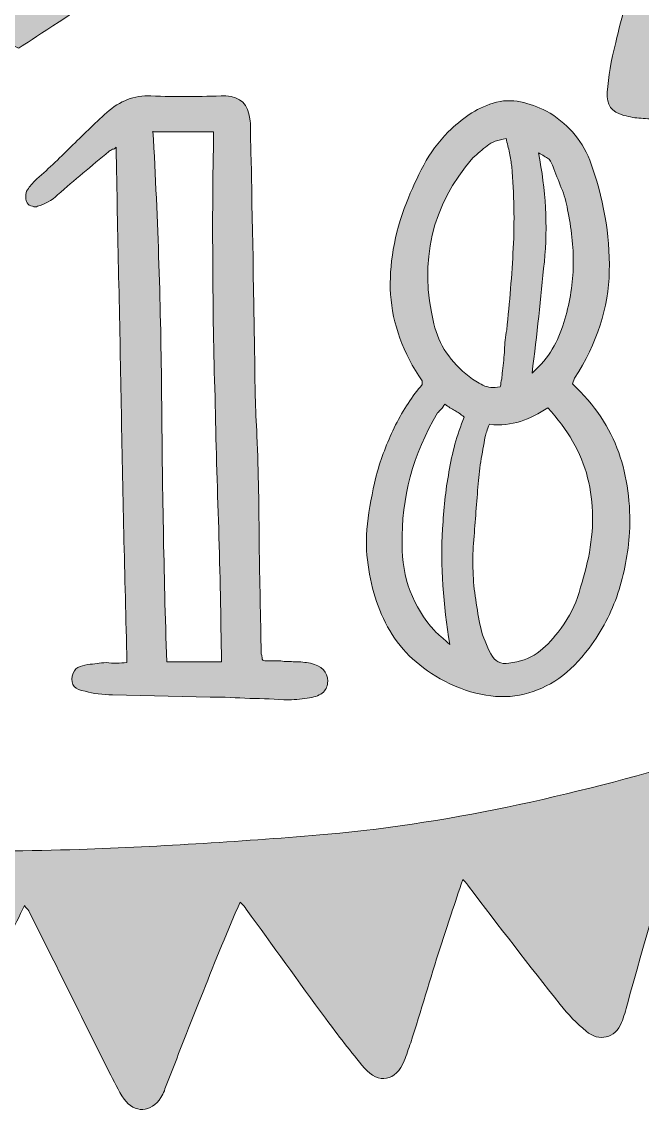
# Model space of a CAD drawing. Header units: inches. Extents: x 0.86 to 5.14, y 0.89 to 5.11.
# Drawn here: x 3.001 to 4.194, y 0.892 to 2.999 of the extents above; entities that cross this region are included whole.
import ezdxf

# ---------------------------------------------------------------- set-up
doc = ezdxf.new("R2010")
doc.units = ezdxf.units.IN
doc.header["$MEASUREMENT"] = 0
doc.layers.add('Calque 1', color=7, linetype='Continuous')

# ---------------------------------------------------------------- blocks, each defined once
blk = doc.blocks.new('block 3')
at = {"layer": 'Calque 1', "true_color": 0x1b1b1b}
h = blk.add_hatch(color=250, dxfattribs=at)
h.dxf.hatch_style = 2
edge = h.paths.add_edge_path()
edge.add_spline(control_points=[(3.2028, 1.7667), (3.1986, 1.9333), (3.1944, 2.0986), (3.1917, 2.2625), (3.1889, 2.4264), (3.1847, 2.5917), (3.1819, 2.7583), (3.1792, 2.7556), (3.1778, 2.7542), (3.175, 2.7542), (3.1722, 2.7528), (3.1694, 2.7514), (3.1681, 2.75), (3.1514, 2.7361), (3.1347, 2.7222), (3.1181, 2.7083), (3.1014, 2.6944), (3.0861, 2.6806), (3.0694, 2.6667), (3.0583, 2.6556), (3.0444, 2.6486), (3.0306, 2.6444), (3.0278, 2.6431), (3.025, 2.6431), (3.0208, 2.6444), (3.0167, 2.6458), (3.0125, 2.6472), (3.0111, 2.6514), (3.0083, 2.6542), (3.0083, 2.6569), (3.0083, 2.6611), (3.0083, 2.6653), (3.0083, 2.6694), (3.0097, 2.6736), (3.0125, 2.6764), (3.0139, 2.6806), (3.0167, 2.6833), (3.0194, 2.6861), (3.0222, 2.6903), (3.025, 2.6931), (3.0486, 2.7139), (3.0722, 2.7361), (3.0944, 2.7583), (3.1167, 2.7806), (3.1403, 2.8028), (3.1639, 2.825), (3.1889, 2.8472), (3.2167, 2.8583), (3.2486, 2.8569), (3.2736, 2.8556), (3.2972, 2.8556), (3.3208, 2.8556), (3.3444, 2.8556), (3.3681, 2.8569), (3.3931, 2.8569), (3.4208, 2.8556), (3.4361, 2.8403), (3.4389, 2.8125), (3.4403, 2.8069), (3.4403, 2.8014), (3.4403, 2.7958), (3.4403, 2.7903), (3.4403, 2.7847), (3.4403, 2.7792), (3.4417, 2.7319), (3.4431, 2.6861), (3.4431, 2.6403), (3.4444, 2.5944), (3.4458, 2.5486), (3.4458, 2.5028), (3.4472, 2.4514), (3.4472, 2.4014), (3.4486, 2.3528), (3.4486, 2.3042), (3.45, 2.2542), (3.4528, 2.2028), (3.4556, 2.1319), (3.4569, 2.0625), (3.4569, 1.9931), (3.4583, 1.9236), (3.4597, 1.8542), (3.4611, 1.7833), (3.4625, 1.7806), (3.4625, 1.7792), (3.4625, 1.7778), (3.4625, 1.7764), (3.4625, 1.7736), (3.4639, 1.7708), (3.4694, 1.7694), (3.475, 1.7694), (3.4806, 1.7694), (3.4861, 1.7694), (3.4931, 1.7694), (3.4986, 1.7694), (3.5069, 1.7681), (3.5167, 1.7681), (3.5264, 1.7681), (3.5361, 1.7681), (3.5458, 1.7667), (3.5556, 1.7653), (3.5778, 1.7597), (3.5889, 1.7486), (3.5889, 1.7306), (3.5889, 1.7222), (3.5861, 1.7153), (3.5806, 1.7097), (3.575, 1.7042), (3.5653, 1.7), (3.5542, 1.6986), (3.5472, 1.6972), (3.5417, 1.6972), (3.5347, 1.6958), (3.5278, 1.6958), (3.5208, 1.6944), (3.5139, 1.6944), (3.4889, 1.6958), (3.4639, 1.6972), (3.4389, 1.6972), (3.4139, 1.6986), (3.3889, 1.7), (3.3625, 1.7), (3.3625, 1.7), (3.175, 1.7042), (3.175, 1.7042), (3.1556, 1.7042), (3.1389, 1.7069), (3.1222, 1.7111), (3.1028, 1.7139), (3.0944, 1.7236), (3.0972, 1.7403), (3.1, 1.7486), (3.1028, 1.7542), (3.1083, 1.7569), (3.1139, 1.7597), (3.1194, 1.7611), (3.1278, 1.7625), (3.1389, 1.7639), (3.1514, 1.7653), (3.1625, 1.7667), (3.1764, 1.7639), (3.1889, 1.7653), (3.2028, 1.7667)], knot_values=[0, 0, 0, 0, 1, 1, 1, 2, 2, 2, 3, 3, 3, 4, 4, 4, 5, 5, 5, 6, 6, 6, 7, 7, 7, 8, 8, 8, 9, 9, 9, 10, 10, 10, 11, 11, 11, 12, 12, 12, 13, 13, 13, 14, 14, 14, 15, 15, 15, 16, 16, 16, 17, 17, 17, 18, 18, 18, 19, 19, 19, 20, 20, 20, 21, 21, 21, 22, 22, 22, 23, 23, 23, 24, 24, 24, 25, 25, 25, 26, 26, 26, 27, 27, 27, 28, 28, 28, 29, 29, 29, 30, 30, 30, 31, 31, 31, 32, 32, 32, 33, 33, 33, 34, 34, 34, 35, 35, 35, 36, 36, 36, 37, 37, 37, 38, 38, 38, 39, 39, 39, 40, 40, 40, 41, 41, 41, 42, 42, 42, 43, 43, 43, 44, 44, 44, 45, 45, 45, 46, 46, 46, 47, 47, 47, 47], degree=3, periodic=1)
edge = h.paths.add_edge_path()
edge.add_spline(control_points=[(3.2528, 2.7889), (3.2625, 2.6167), (3.2681, 2.4472), (3.2694, 2.2778), (3.2708, 2.1097), (3.2736, 1.9389), (3.2792, 1.7681), (3.2792, 1.7681), (3.3847, 1.7681), (3.3847, 1.7681), (3.3833, 1.8528), (3.3819, 1.9389), (3.3792, 2.0236), (3.3764, 2.1083), (3.3736, 2.1931), (3.3722, 2.2778), (3.3694, 2.3625), (3.3681, 2.4472), (3.3681, 2.5319), (3.3667, 2.6167), (3.3681, 2.7014), (3.3694, 2.7875), (3.3694, 2.7875), (3.2528, 2.7875), (3.2528, 2.7875), (3.2528, 2.7875), (3.2528, 2.7889), (3.2528, 2.7889)], knot_values=[0, 0, 0, 0, 1, 1, 1, 2, 2, 2, 3, 3, 3, 4, 4, 4, 5, 5, 5, 6, 6, 6, 7, 7, 7, 8, 8, 8, 9, 9, 9, 9], degree=3, periodic=1)
h = blk.add_hatch(color=250, dxfattribs=at)
h.dxf.hatch_style = 2
edge = h.paths.add_edge_path()
edge.add_spline(control_points=[(4.0597, 2.3028), (4.1028, 2.2625), (4.1319, 2.2181), (4.1486, 2.1708), (4.1653, 2.1236), (4.1722, 2.0722), (4.1694, 2.0167), (4.1667, 1.9764), (4.1597, 1.9375), (4.1472, 1.9), (4.1347, 1.8625), (4.1167, 1.8278), (4.0917, 1.7944), (4.0556, 1.7458), (4.0139, 1.7167), (3.9667, 1.7056), (3.9194, 1.6944), (3.8681, 1.7028), (3.8139, 1.7306), (3.7667, 1.7556), (3.7319, 1.7875), (3.7083, 1.8278), (3.6847, 1.8681), (3.6708, 1.9139), (3.6653, 1.9639), (3.6625, 1.9875), (3.6625, 2.0139), (3.6667, 2.0444), (3.6708, 2.0736), (3.6764, 2.1042), (3.6847, 2.1347), (3.6931, 2.1653), (3.7056, 2.1944), (3.7194, 2.2236), (3.7347, 2.2528), (3.7514, 2.2792), (3.7708, 2.3014), (3.7708, 2.3014), (3.7708, 2.3083), (3.7708, 2.3083), (3.7333, 2.3625), (3.7139, 2.4181), (3.7097, 2.475), (3.7069, 2.5319), (3.7167, 2.5903), (3.7403, 2.6514), (3.75, 2.6764), (3.7611, 2.7), (3.7736, 2.7236), (3.7861, 2.7472), (3.8014, 2.7681), (3.8208, 2.7875), (3.8333, 2.8), (3.8472, 2.8111), (3.8611, 2.8208), (3.875, 2.8306), (3.8903, 2.8375), (3.9069, 2.8431), (3.925, 2.8486), (3.9431, 2.8486), (3.9597, 2.8458), (3.9764, 2.8417), (3.9931, 2.8361), (4.0097, 2.8278), (4.0292, 2.8167), (4.0458, 2.8028), (4.0597, 2.7875), (4.0736, 2.7722), (4.0847, 2.7542), (4.0931, 2.7333), (4.1194, 2.6611), (4.1319, 2.5903), (4.1306, 2.5194), (4.1292, 2.45), (4.1069, 2.3806), (4.0639, 2.3139), (4.0639, 2.3139), (4.0597, 2.3028), (4.0597, 2.3028)], knot_values=[0, 0, 0, 0, 1, 1, 1, 2, 2, 2, 3, 3, 3, 4, 4, 4, 5, 5, 5, 6, 6, 6, 7, 7, 7, 8, 8, 8, 9, 9, 9, 10, 10, 10, 11, 11, 11, 12, 12, 12, 13, 13, 13, 14, 14, 14, 15, 15, 15, 16, 16, 16, 17, 17, 17, 18, 18, 18, 19, 19, 19, 20, 20, 20, 21, 21, 21, 22, 22, 22, 23, 23, 23, 24, 24, 24, 25, 25, 25, 26, 26, 26, 26], degree=3, periodic=1)
edge = h.paths.add_edge_path()
edge.add_spline(control_points=[(3.8236, 1.8014), (3.8111, 1.8778), (3.8056, 1.9528), (3.8097, 2.0236), (3.8125, 2.0611), (3.8153, 2.0972), (3.8222, 2.1333), (3.8278, 2.1694), (3.8375, 2.2042), (3.8514, 2.2389), (3.8444, 2.2444), (3.8389, 2.2486), (3.8333, 2.2514), (3.8278, 2.2542), (3.8208, 2.2583), (3.8139, 2.2639), (3.8111, 2.2597), (3.8097, 2.2556), (3.8069, 2.2542), (3.8042, 2.2514), (3.8028, 2.2486), (3.8, 2.2472), (3.7528, 2.1667), (3.7306, 2.0833), (3.7319, 1.9944), (3.7319, 1.9292), (3.7528, 1.8736), (3.7944, 1.8278), (3.8, 1.8222), (3.8042, 1.8181), (3.8097, 1.8139), (3.8125, 1.8111), (3.8181, 1.8069), (3.8236, 1.8014)], knot_values=[0, 0, 0, 0, 1, 1, 1, 2, 2, 2, 3, 3, 3, 4, 4, 4, 5, 5, 5, 6, 6, 6, 7, 7, 7, 8, 8, 8, 9, 9, 9, 10, 10, 10, 11, 11, 11, 11], degree=3, periodic=1)
edge = h.paths.add_edge_path()
edge.add_spline(control_points=[(3.7931, 2.4181), (3.8028, 2.3778), (3.825, 2.3444), (3.8611, 2.3167), (3.8694, 2.3097), (3.8778, 2.3056), (3.8875, 2.3), (3.8972, 2.2958), (3.9069, 2.2944), (3.9208, 2.2972), (3.9222, 2.3028), (3.9222, 2.3069), (3.9236, 2.3125), (3.9236, 2.3167), (3.925, 2.3222), (3.925, 2.3278), (3.9278, 2.3417), (3.9278, 2.3556), (3.9292, 2.3681), (3.9292, 2.3806), (3.9306, 2.3931), (3.9333, 2.4069), (3.9389, 2.4597), (3.9431, 2.5125), (3.9458, 2.5639), (3.9486, 2.6153), (3.9472, 2.6681), (3.9431, 2.7208), (3.9417, 2.7292), (3.9403, 2.7375), (3.9389, 2.7472), (3.9361, 2.7569), (3.9347, 2.7653), (3.9319, 2.775), (3.9167, 2.7722), (3.9042, 2.7681), (3.8958, 2.7611), (3.8861, 2.7542), (3.8778, 2.7458), (3.8681, 2.7375), (3.7889, 2.6458), (3.7639, 2.5389), (3.7931, 2.4181)], knot_values=[0, 0, 0, 0, 1, 1, 1, 2, 2, 2, 3, 3, 3, 4, 4, 4, 5, 5, 5, 6, 6, 6, 7, 7, 7, 8, 8, 8, 9, 9, 9, 10, 10, 10, 11, 11, 11, 12, 12, 12, 13, 13, 13, 14, 14, 14, 14], degree=3, periodic=1)
edge = h.paths.add_edge_path()
edge.add_spline(control_points=[(4.0903, 1.9681), (4.1014, 2.0222), (4.1014, 2.0736), (4.0889, 2.1222), (4.0764, 2.1708), (4.05, 2.2153), (4.0125, 2.2569), (3.9958, 2.2458), (3.9778, 2.2361), (3.9597, 2.2306), (3.9417, 2.225), (3.9222, 2.2222), (3.9, 2.225), (3.8958, 2.2139), (3.8931, 2.2069), (3.8917, 2.2014), (3.8889, 2.1847), (3.8861, 2.1694), (3.8833, 2.1528), (3.8806, 2.1361), (3.8792, 2.1208), (3.8778, 2.1042), (3.875, 2.0681), (3.8722, 2.0319), (3.8694, 1.9958), (3.8667, 1.9597), (3.8681, 1.9236), (3.8736, 1.8875), (3.8764, 1.8694), (3.8792, 1.8514), (3.8833, 1.8333), (3.8875, 1.8153), (3.8944, 1.7986), (3.9028, 1.7833), (3.9097, 1.7681), (3.9222, 1.7625), (3.9375, 1.7653), (3.9583, 1.7681), (3.9764, 1.7736), (3.9917, 1.7847), (4.0069, 1.7958), (4.0194, 1.8083), (4.0319, 1.825), (4.0486, 1.8458), (4.0611, 1.8681), (4.0694, 1.8917), (4.0778, 1.9181), (4.0847, 1.9431), (4.0903, 1.9681)], knot_values=[0, 0, 0, 0, 1, 1, 1, 2, 2, 2, 3, 3, 3, 4, 4, 4, 5, 5, 5, 6, 6, 6, 7, 7, 7, 8, 8, 8, 9, 9, 9, 10, 10, 10, 11, 11, 11, 12, 12, 12, 13, 13, 13, 14, 14, 14, 15, 15, 15, 16, 16, 16, 16], degree=3, periodic=1)
edge = h.paths.add_edge_path()
edge.add_spline(control_points=[(3.9944, 2.7472), (4.0083, 2.6764), (4.0125, 2.6069), (4.0056, 2.5375), (3.9986, 2.4681), (3.9917, 2.3972), (3.9819, 2.3236), (3.9986, 2.3389), (4.0125, 2.3542), (4.0208, 2.3694), (4.0306, 2.3861), (4.0375, 2.4028), (4.0431, 2.4208), (4.0542, 2.4556), (4.0597, 2.4903), (4.0611, 2.525), (4.0625, 2.5611), (4.0583, 2.5958), (4.0514, 2.6319), (4.0486, 2.6472), (4.0458, 2.6611), (4.0403, 2.675), (4.0347, 2.6889), (4.0292, 2.7028), (4.0236, 2.7167), (4.0208, 2.7264), (4.0167, 2.7333), (4.0139, 2.7361), (4.0083, 2.7389), (4.0028, 2.7431), (3.9944, 2.7472)], knot_values=[0, 0, 0, 0, 1, 1, 1, 2, 2, 2, 3, 3, 3, 4, 4, 4, 5, 5, 5, 6, 6, 6, 7, 7, 7, 8, 8, 8, 9, 9, 9, 10, 10, 10, 10], degree=3, periodic=1)
at = {"layer": 'Calque 1', "lineweight": 0}
for points, knots in [([(3.2028, 1.7667), (3.1986, 1.9333), (3.1944, 2.0986), (3.1917, 2.2625), (3.1889, 2.4264), (3.1847, 2.5917), (3.1819, 2.7583), (3.1792, 2.7556), (3.1778, 2.7542), (3.175, 2.7542), (3.1722, 2.7528), (3.1694, 2.7514), (3.1681, 2.75), (3.1514, 2.7361), (3.1347, 2.7222), (3.1181, 2.7083), (3.1014, 2.6944), (3.0861, 2.6806), (3.0694, 2.6667), (3.0583, 2.6556), (3.0444, 2.6486), (3.0306, 2.6444), (3.0278, 2.6431), (3.025, 2.6431), (3.0208, 2.6444), (3.0167, 2.6458), (3.0125, 2.6472), (3.0111, 2.6514), (3.0083, 2.6542), (3.0083, 2.6569), (3.0083, 2.6611), (3.0083, 2.6653), (3.0083, 2.6694), (3.0097, 2.6736), (3.0125, 2.6764), (3.0139, 2.6806), (3.0167, 2.6833), (3.0194, 2.6861), (3.0222, 2.6903), (3.025, 2.6931), (3.0486, 2.7139), (3.0722, 2.7361), (3.0944, 2.7583), (3.1167, 2.7806), (3.1403, 2.8028), (3.1639, 2.825), (3.1889, 2.8472), (3.2167, 2.8583), (3.2486, 2.8569), (3.2736, 2.8556), (3.2972, 2.8556), (3.3208, 2.8556), (3.3444, 2.8556), (3.3681, 2.8569), (3.3931, 2.8569), (3.4208, 2.8556), (3.4361, 2.8403), (3.4389, 2.8125), (3.4403, 2.8069), (3.4403, 2.8014), (3.4403, 2.7958), (3.4403, 2.7903), (3.4403, 2.7847), (3.4403, 2.7792), (3.4417, 2.7319), (3.4431, 2.6861), (3.4431, 2.6403), (3.4444, 2.5944), (3.4458, 2.5486), (3.4458, 2.5028), (3.4472, 2.4514), (3.4472, 2.4014), (3.4486, 2.3528), (3.4486, 2.3042), (3.45, 2.2542), (3.4528, 2.2028), (3.4556, 2.1319), (3.4569, 2.0625), (3.4569, 1.9931), (3.4583, 1.9236), (3.4597, 1.8542), (3.4611, 1.7833), (3.4625, 1.7806), (3.4625, 1.7792), (3.4625, 1.7778), (3.4625, 1.7764), (3.4625, 1.7736), (3.4639, 1.7708), (3.4694, 1.7694), (3.475, 1.7694), (3.4806, 1.7694), (3.4861, 1.7694), (3.4931, 1.7694), (3.4986, 1.7694), (3.5069, 1.7681), (3.5167, 1.7681), (3.5264, 1.7681), (3.5361, 1.7681), (3.5458, 1.7667), (3.5556, 1.7653), (3.5778, 1.7597), (3.5889, 1.7486), (3.5889, 1.7306), (3.5889, 1.7222), (3.5861, 1.7153), (3.5806, 1.7097), (3.575, 1.7042), (3.5653, 1.7), (3.5542, 1.6986), (3.5472, 1.6972), (3.5417, 1.6972), (3.5347, 1.6958), (3.5278, 1.6958), (3.5208, 1.6944), (3.5139, 1.6944), (3.4889, 1.6958), (3.4639, 1.6972), (3.4389, 1.6972), (3.4139, 1.6986), (3.3889, 1.7), (3.3625, 1.7), (3.3625, 1.7), (3.175, 1.7042), (3.175, 1.7042), (3.1556, 1.7042), (3.1389, 1.7069), (3.1222, 1.7111), (3.1028, 1.7139), (3.0944, 1.7236), (3.0972, 1.7403), (3.1, 1.7486), (3.1028, 1.7542), (3.1083, 1.7569), (3.1139, 1.7597), (3.1194, 1.7611), (3.1278, 1.7625), (3.1389, 1.7639), (3.1514, 1.7653), (3.1625, 1.7667), (3.1764, 1.7639), (3.1889, 1.7653), (3.2028, 1.7667)], [0, 0, 0, 0, 1, 1, 1, 2, 2, 2, 3, 3, 3, 4, 4, 4, 5, 5, 5, 6, 6, 6, 7, 7, 7, 8, 8, 8, 9, 9, 9, 10, 10, 10, 11, 11, 11, 12, 12, 12, 13, 13, 13, 14, 14, 14, 15, 15, 15, 16, 16, 16, 17, 17, 17, 18, 18, 18, 19, 19, 19, 20, 20, 20, 21, 21, 21, 22, 22, 22, 23, 23, 23, 24, 24, 24, 25, 25, 25, 26, 26, 26, 27, 27, 27, 28, 28, 28, 29, 29, 29, 30, 30, 30, 31, 31, 31, 32, 32, 32, 33, 33, 33, 34, 34, 34, 35, 35, 35, 36, 36, 36, 37, 37, 37, 38, 38, 38, 39, 39, 39, 40, 40, 40, 41, 41, 41, 42, 42, 42, 43, 43, 43, 44, 44, 44, 45, 45, 45, 46, 46, 46, 47, 47, 47, 47]), ([(4.0597, 2.3028), (4.1028, 2.2625), (4.1319, 2.2181), (4.1486, 2.1708), (4.1653, 2.1236), (4.1722, 2.0722), (4.1694, 2.0167), (4.1667, 1.9764), (4.1597, 1.9375), (4.1472, 1.9), (4.1347, 1.8625), (4.1167, 1.8278), (4.0917, 1.7944), (4.0556, 1.7458), (4.0139, 1.7167), (3.9667, 1.7056), (3.9194, 1.6944), (3.8681, 1.7028), (3.8139, 1.7306), (3.7667, 1.7556), (3.7319, 1.7875), (3.7083, 1.8278), (3.6847, 1.8681), (3.6708, 1.9139), (3.6653, 1.9639), (3.6625, 1.9875), (3.6625, 2.0139), (3.6667, 2.0444), (3.6708, 2.0736), (3.6764, 2.1042), (3.6847, 2.1347), (3.6931, 2.1653), (3.7056, 2.1944), (3.7194, 2.2236), (3.7347, 2.2528), (3.7514, 2.2792), (3.7708, 2.3014), (3.7708, 2.3014), (3.7708, 2.3083), (3.7708, 2.3083), (3.7333, 2.3625), (3.7139, 2.4181), (3.7097, 2.475), (3.7069, 2.5319), (3.7167, 2.5903), (3.7403, 2.6514), (3.75, 2.6764), (3.7611, 2.7), (3.7736, 2.7236), (3.7861, 2.7472), (3.8014, 2.7681), (3.8208, 2.7875), (3.8333, 2.8), (3.8472, 2.8111), (3.8611, 2.8208), (3.875, 2.8306), (3.8903, 2.8375), (3.9069, 2.8431), (3.925, 2.8486), (3.9431, 2.8486), (3.9597, 2.8458), (3.9764, 2.8417), (3.9931, 2.8361), (4.0097, 2.8278), (4.0292, 2.8167), (4.0458, 2.8028), (4.0597, 2.7875), (4.0736, 2.7722), (4.0847, 2.7542), (4.0931, 2.7333), (4.1194, 2.6611), (4.1319, 2.5903), (4.1306, 2.5194), (4.1292, 2.45), (4.1069, 2.3806), (4.0639, 2.3139), (4.0639, 2.3139), (4.0597, 2.3028), (4.0597, 2.3028)], [0, 0, 0, 0, 1, 1, 1, 2, 2, 2, 3, 3, 3, 4, 4, 4, 5, 5, 5, 6, 6, 6, 7, 7, 7, 8, 8, 8, 9, 9, 9, 10, 10, 10, 11, 11, 11, 12, 12, 12, 13, 13, 13, 14, 14, 14, 15, 15, 15, 16, 16, 16, 17, 17, 17, 18, 18, 18, 19, 19, 19, 20, 20, 20, 21, 21, 21, 22, 22, 22, 23, 23, 23, 24, 24, 24, 25, 25, 25, 26, 26, 26, 26]), ([(3.2528, 2.7889), (3.2625, 2.6167), (3.2681, 2.4472), (3.2694, 2.2778), (3.2708, 2.1097), (3.2736, 1.9389), (3.2792, 1.7681), (3.2792, 1.7681), (3.3847, 1.7681), (3.3847, 1.7681), (3.3833, 1.8528), (3.3819, 1.9389), (3.3792, 2.0236), (3.3764, 2.1083), (3.3736, 2.1931), (3.3722, 2.2778), (3.3694, 2.3625), (3.3681, 2.4472), (3.3681, 2.5319), (3.3667, 2.6167), (3.3681, 2.7014), (3.3694, 2.7875), (3.3694, 2.7875), (3.2528, 2.7875), (3.2528, 2.7875), (3.2528, 2.7875), (3.2528, 2.7889), (3.2528, 2.7889)], [0, 0, 0, 0, 1, 1, 1, 2, 2, 2, 3, 3, 3, 4, 4, 4, 5, 5, 5, 6, 6, 6, 7, 7, 7, 8, 8, 8, 9, 9, 9, 9]), ([(3.7931, 2.4181), (3.8028, 2.3778), (3.825, 2.3444), (3.8611, 2.3167), (3.8694, 2.3097), (3.8778, 2.3056), (3.8875, 2.3), (3.8972, 2.2958), (3.9069, 2.2944), (3.9208, 2.2972), (3.9222, 2.3028), (3.9222, 2.3069), (3.9236, 2.3125), (3.9236, 2.3167), (3.925, 2.3222), (3.925, 2.3278), (3.9278, 2.3417), (3.9278, 2.3556), (3.9292, 2.3681), (3.9292, 2.3806), (3.9306, 2.3931), (3.9333, 2.4069), (3.9389, 2.4597), (3.9431, 2.5125), (3.9458, 2.5639), (3.9486, 2.6153), (3.9472, 2.6681), (3.9431, 2.7208), (3.9417, 2.7292), (3.9403, 2.7375), (3.9389, 2.7472), (3.9361, 2.7569), (3.9347, 2.7653), (3.9319, 2.775), (3.9167, 2.7722), (3.9042, 2.7681), (3.8958, 2.7611), (3.8861, 2.7542), (3.8778, 2.7458), (3.8681, 2.7375), (3.7889, 2.6458), (3.7639, 2.5389), (3.7931, 2.4181)], [0, 0, 0, 0, 1, 1, 1, 2, 2, 2, 3, 3, 3, 4, 4, 4, 5, 5, 5, 6, 6, 6, 7, 7, 7, 8, 8, 8, 9, 9, 9, 10, 10, 10, 11, 11, 11, 12, 12, 12, 13, 13, 13, 14, 14, 14, 14]), ([(3.9944, 2.7472), (4.0083, 2.6764), (4.0125, 2.6069), (4.0056, 2.5375), (3.9986, 2.4681), (3.9917, 2.3972), (3.9819, 2.3236), (3.9986, 2.3389), (4.0125, 2.3542), (4.0208, 2.3694), (4.0306, 2.3861), (4.0375, 2.4028), (4.0431, 2.4208), (4.0542, 2.4556), (4.0597, 2.4903), (4.0611, 2.525), (4.0625, 2.5611), (4.0583, 2.5958), (4.0514, 2.6319), (4.0486, 2.6472), (4.0458, 2.6611), (4.0403, 2.675), (4.0347, 2.6889), (4.0292, 2.7028), (4.0236, 2.7167), (4.0208, 2.7264), (4.0167, 2.7333), (4.0139, 2.7361), (4.0083, 2.7389), (4.0028, 2.7431), (3.9944, 2.7472)], [0, 0, 0, 0, 1, 1, 1, 2, 2, 2, 3, 3, 3, 4, 4, 4, 5, 5, 5, 6, 6, 6, 7, 7, 7, 8, 8, 8, 9, 9, 9, 10, 10, 10, 10]), ([(3.8236, 1.8014), (3.8111, 1.8778), (3.8056, 1.9528), (3.8097, 2.0236), (3.8125, 2.0611), (3.8153, 2.0972), (3.8222, 2.1333), (3.8278, 2.1694), (3.8375, 2.2042), (3.8514, 2.2389), (3.8444, 2.2444), (3.8389, 2.2486), (3.8333, 2.2514), (3.8278, 2.2542), (3.8208, 2.2583), (3.8139, 2.2639), (3.8111, 2.2597), (3.8097, 2.2556), (3.8069, 2.2542), (3.8042, 2.2514), (3.8028, 2.2486), (3.8, 2.2472), (3.7528, 2.1667), (3.7306, 2.0833), (3.7319, 1.9944), (3.7319, 1.9292), (3.7528, 1.8736), (3.7944, 1.8278), (3.8, 1.8222), (3.8042, 1.8181), (3.8097, 1.8139), (3.8125, 1.8111), (3.8181, 1.8069), (3.8236, 1.8014)], [0, 0, 0, 0, 1, 1, 1, 2, 2, 2, 3, 3, 3, 4, 4, 4, 5, 5, 5, 6, 6, 6, 7, 7, 7, 8, 8, 8, 9, 9, 9, 10, 10, 10, 11, 11, 11, 11]), ([(4.0903, 1.9681), (4.1014, 2.0222), (4.1014, 2.0736), (4.0889, 2.1222), (4.0764, 2.1708), (4.05, 2.2153), (4.0125, 2.2569), (3.9958, 2.2458), (3.9778, 2.2361), (3.9597, 2.2306), (3.9417, 2.225), (3.9222, 2.2222), (3.9, 2.225), (3.8958, 2.2139), (3.8931, 2.2069), (3.8917, 2.2014), (3.8889, 2.1847), (3.8861, 2.1694), (3.8833, 2.1528), (3.8806, 2.1361), (3.8792, 2.1208), (3.8778, 2.1042), (3.875, 2.0681), (3.8722, 2.0319), (3.8694, 1.9958), (3.8667, 1.9597), (3.8681, 1.9236), (3.8736, 1.8875), (3.8764, 1.8694), (3.8792, 1.8514), (3.8833, 1.8333), (3.8875, 1.8153), (3.8944, 1.7986), (3.9028, 1.7833), (3.9097, 1.7681), (3.9222, 1.7625), (3.9375, 1.7653), (3.9583, 1.7681), (3.9764, 1.7736), (3.9917, 1.7847), (4.0069, 1.7958), (4.0194, 1.8083), (4.0319, 1.825), (4.0486, 1.8458), (4.0611, 1.8681), (4.0694, 1.8917), (4.0778, 1.9181), (4.0847, 1.9431), (4.0903, 1.9681)], [0, 0, 0, 0, 1, 1, 1, 2, 2, 2, 3, 3, 3, 4, 4, 4, 5, 5, 5, 6, 6, 6, 7, 7, 7, 8, 8, 8, 9, 9, 9, 10, 10, 10, 11, 11, 11, 12, 12, 12, 13, 13, 13, 14, 14, 14, 15, 15, 15, 16, 16, 16, 16])]:
    blk.add_open_spline(points, degree=3, knots=knots, dxfattribs=at)
blk = doc.blocks.new('block 5')
at = {"layer": 'Calque 1', "true_color": 0x1b1b1b}
h = blk.add_hatch(color=250, dxfattribs=at)
h.dxf.hatch_style = 2
edge = h.paths.add_edge_path()
edge.add_spline(control_points=[(4.6236, 3.3722), (4.6181, 3.4097), (4.6111, 3.4486), (4.6042, 3.4875), (4.5875, 3.5681), (4.5722, 3.6431), (4.5556, 3.7153), (4.5431, 3.7708), (4.5278, 3.8278), (4.5139, 3.8833), (4.5083, 3.9056), (4.5028, 3.9278), (4.4972, 3.9486), (4.4958, 3.9528), (4.4944, 3.9556), (4.4931, 3.9597), (4.4931, 3.9597), (4.4736, 4.05), (4.4708, 4.0694), (4.4708, 4.0694), (4.4694, 4.0792), (4.4694, 4.0792), (4.4681, 4.0903), (4.4667, 4.1014), (4.4653, 4.1125), (4.4653, 4.1125), (4.4569, 4.1833), (4.4597, 4.1958), (4.4694, 4.2431), (4.45, 4.2889), (4.4069, 4.3139), (4.3903, 4.3236), (4.3722, 4.3333), (4.3472, 4.3306), (4.3361, 4.3292), (4.3236, 4.3306), (4.3236, 4.3306), (4.3236, 4.3306), (4.3097, 4.3514), (4.3097, 4.3514), (4.3083, 4.3542), (4.3069, 4.3569), (4.3042, 4.3597), (4.2972, 4.3708), (4.2889, 4.3806), (4.2806, 4.3903), (4.2806, 4.3903), (4.7333, 4.6139), (4.7333, 4.6139), (4.7333, 4.6139), (2.9347, 5.1069), (2.9222, 5.1014), (2.8847, 5.0875), (1.1556, 4.4889), (1.1556, 4.4889), (1.1556, 4.4889), (1.0833, 4.4625), (1.0833, 4.4625), (1.0833, 4.4625), (1.1458, 4.4347), (1.1458, 4.4347), (1.15, 4.4333), (1.1528, 4.4319), (1.1556, 4.4306), (1.1556, 4.4306), (1.9833, 4.1097), (2.0361, 4.0889), (2.0361, 4.0889), (1.9, 3.4847), (1.9, 3.4847), (1.9, 3.4847), (2.9944, 2.9486), (2.9944, 2.9486), (2.9944, 2.9486), (3.2681, 3.1278), (3.3431, 3.1792), (3.4139, 3.2264), (3.4847, 3.2736), (3.5556, 3.3222), (3.6431, 3.3806), (3.7292, 3.4389), (3.8167, 3.4986), (3.8167, 3.4986), (3.925, 3.5708), (3.925, 3.5708), (3.9431, 3.5833), (3.95, 3.5917), (3.9444, 3.6167), (3.9444, 3.6167), (3.9319, 3.6764), (3.9319, 3.6764), (3.9236, 3.7167), (3.9153, 3.7583), (3.9056, 3.7986), (3.8903, 3.8694), (3.8764, 3.9417), (3.8611, 4.0125), (3.8611, 4.0125), (3.8486, 4.0764), (3.8486, 4.0764), (3.8458, 4.0889), (3.8431, 4.1), (3.8417, 4.1139), (3.8417, 4.1139), (3.8347, 4.15), (3.8347, 4.15), (3.8847, 4.175), (3.9347, 4.2), (3.9847, 4.2264), (3.9847, 4.2264), (4.15, 4.3097), (4.15, 4.3097), (4.1528, 4.3111), (4.1556, 4.3125), (4.1569, 4.3139), (4.1569, 4.3139), (4.1792, 4.3292), (4.1792, 4.3292), (4.1972, 4.3167), (4.2153, 4.3028), (4.2319, 4.2875), (4.2333, 4.2861), (4.2361, 4.2833), (4.2389, 4.2819), (4.2389, 4.2819), (4.2569, 4.2681), (4.2569, 4.2681), (4.2417, 4.2389), (4.2375, 4.2042), (4.2472, 4.1764), (4.2556, 4.15), (4.2708, 4.1306), (4.2903, 4.1181), (4.2903, 4.1181), (4.2847, 3.9819), (4.2889, 3.9458), (4.2889, 3.9458), (4.2917, 3.9194), (4.2917, 3.9194), (4.2917, 3.9194), (4.2917, 3.9194), (4.2917, 3.9194), (4.2917, 3.9194), (4.2917, 3.8722), (4.2917, 3.8722), (4.2917, 3.7958), (4.2875, 3.7278), (4.2806, 3.6639), (4.2681, 3.5681), (4.2556, 3.4806), (4.2431, 3.3958), (4.2306, 3.3111), (4.2139, 3.2306), (4.1944, 3.1542), (4.1847, 3.1139), (4.1736, 3.075), (4.1625, 3.0347), (4.1556, 3.0097), (4.1486, 2.9847), (4.1431, 2.9597), (4.1333, 2.925), (4.1292, 2.8931), (4.1264, 2.8639), (4.125, 2.8389), (4.1347, 2.8264), (4.1583, 2.8194), (4.1708, 2.8167), (4.1806, 2.8139), (4.1917, 2.8139), (4.2028, 2.8125), (4.2153, 2.8125), (4.2264, 2.8125), (4.2375, 2.8125), (4.2472, 2.8111), (4.2583, 2.8111), (4.2819, 2.8097), (4.3056, 2.8083), (4.3292, 2.8083), (4.3597, 2.8083), (4.3889, 2.8097), (4.4181, 2.8125), (4.4444, 2.8153), (4.4708, 2.8194), (4.4944, 2.8264), (4.5722, 2.8472), (4.6208, 2.8986), (4.6347, 2.9764), (4.6403, 3.0028), (4.6431, 3.0319), (4.6458, 3.0597), (4.6514, 3.1417), (4.6458, 3.2306), (4.6292, 3.3319), (4.6278, 3.3444), (4.6264, 3.3583), (4.6236, 3.3722)], knot_values=[0, 0, 0, 0, 1, 1, 1, 2, 2, 2, 3, 3, 3, 4, 4, 4, 5, 5, 5, 6, 6, 6, 7, 7, 7, 8, 8, 8, 9, 9, 9, 10, 10, 10, 11, 11, 11, 12, 12, 12, 13, 13, 13, 14, 14, 14, 15, 15, 15, 16, 16, 16, 17, 17, 17, 18, 18, 18, 19, 19, 19, 20, 20, 20, 21, 21, 21, 22, 22, 22, 23, 23, 23, 24, 24, 24, 25, 25, 25, 26, 26, 26, 27, 27, 27, 28, 28, 28, 29, 29, 29, 30, 30, 30, 31, 31, 31, 32, 32, 32, 33, 33, 33, 34, 34, 34, 35, 35, 35, 36, 36, 36, 37, 37, 37, 38, 38, 38, 39, 39, 39, 40, 40, 40, 41, 41, 41, 42, 42, 42, 43, 43, 43, 44, 44, 44, 45, 45, 45, 46, 46, 46, 47, 47, 47, 48, 48, 48, 49, 49, 49, 50, 50, 50, 51, 51, 51, 52, 52, 52, 53, 53, 53, 54, 54, 54, 55, 55, 55, 56, 56, 56, 57, 57, 57, 58, 58, 58, 59, 59, 59, 60, 60, 60, 61, 61, 61, 62, 62, 62, 63, 63, 63, 64, 64, 64, 65, 65, 65, 65], degree=3, periodic=1)
h = blk.add_hatch(color=250, dxfattribs=at)
h.dxf.hatch_style = 2
edge = h.paths.add_edge_path()
edge.add_spline(control_points=[(4.3792, 1.5722), (4.3722, 1.5889), (4.3569, 1.5972), (4.3375, 1.5931), (4.3306, 1.5917), (4.325, 1.5903), (4.3181, 1.5875), (4.0792, 1.5153), (3.8375, 1.4583), (3.5889, 1.4361), (3.4292, 1.4222), (3.2708, 1.4125), (3.1111, 1.4069), (2.9181, 1.4), (2.7264, 1.4056), (2.5347, 1.4208), (2.3611, 1.4347), (2.1875, 1.45), (2.0167, 1.4861), (1.8958, 1.5111), (1.7722, 1.5278), (1.6556, 1.5708), (1.6375, 1.5778), (1.6208, 1.5708), (1.6139, 1.5556), (1.6069, 1.5403), (1.6125, 1.5236), (1.6306, 1.5139), (1.6472, 1.5056), (1.6639, 1.4958), (1.6806, 1.4931), (1.7194, 1.4875), (1.7319, 1.4625), (1.7361, 1.4278), (1.7361, 1.4236), (1.7375, 1.4181), (1.7375, 1.4139), (1.7569, 1.2931), (1.7778, 1.1736), (1.7972, 1.0528), (1.8, 1.0403), (1.8028, 1.0264), (1.8083, 1.0139), (1.8208, 0.9889), (1.8486, 0.9847), (1.8681, 1.0042), (1.875, 1.0111), (1.8819, 1.0208), (1.8875, 1.0292), (1.9528, 1.1361), (2.0181, 1.2417), (2.0847, 1.3486), (2.0889, 1.3542), (2.0931, 1.3611), (2.1, 1.3694), (2.1028, 1.3569), (2.1056, 1.3472), (2.1083, 1.3375), (2.1319, 1.2153), (2.1653, 1.0958), (2.2042, 0.9778), (2.2097, 0.9611), (2.2153, 0.9444), (2.225, 0.9306), (2.2403, 0.9083), (2.2639, 0.9056), (2.2847, 0.9222), (2.2944, 0.9306), (2.3028, 0.9403), (2.3083, 0.95), (2.3819, 1.0625), (2.4556, 1.175), (2.5292, 1.2875), (2.5347, 1.2958), (2.5403, 1.3028), (2.5472, 1.3139), (2.5597, 1.2903), (2.5708, 1.2694), (2.5806, 1.2486), (2.6292, 1.1514), (2.6764, 1.0542), (2.725, 0.9569), (2.7333, 0.9417), (2.7417, 0.9264), (2.7528, 0.9139), (2.7708, 0.8917), (2.8014, 0.8931), (2.8194, 0.9167), (2.825, 0.925), (2.8292, 0.9347), (2.8347, 0.9444), (2.8722, 1.0222), (2.9083, 1.1014), (2.9458, 1.1792), (2.9653, 1.2194), (2.9861, 1.2583), (3.0056, 1.2986), (3.0083, 1.2944), (3.0125, 1.2917), (3.0139, 1.2889), (3.0653, 1.1861), (3.1167, 1.0819), (3.1681, 0.9792), (3.1778, 0.9611), (3.1861, 0.9431), (3.1972, 0.9264), (3.2167, 0.8986), (3.25, 0.9), (3.2681, 0.9292), (3.2736, 0.9375), (3.2764, 0.9472), (3.2792, 0.9556), (3.3, 1.0069), (3.3194, 1.0597), (3.3403, 1.1111), (3.3639, 1.1694), (3.3875, 1.2292), (3.4125, 1.2875), (3.4153, 1.2931), (3.4181, 1.2986), (3.4208, 1.3056), (3.4264, 1.3), (3.4292, 1.2958), (3.4319, 1.2917), (3.4833, 1.2222), (3.5333, 1.1514), (3.5847, 1.0819), (3.6083, 1.05), (3.6333, 1.0167), (3.6597, 0.9861), (3.6861, 0.9542), (3.7208, 0.9611), (3.7361, 1), (3.7403, 1.0111), (3.7444, 1.0236), (3.7486, 1.0347), (3.7681, 1.0958), (3.7861, 1.1583), (3.8056, 1.2194), (3.8194, 1.2611), (3.8333, 1.3028), (3.8486, 1.3486), (3.8556, 1.3417), (3.8583, 1.3389), (3.8597, 1.3361), (3.9181, 1.2597), (3.9764, 1.1833), (4.0361, 1.1083), (4.0514, 1.0889), (4.0681, 1.0722), (4.0861, 1.0569), (4.1111, 1.0361), (4.1417, 1.0431), (4.1542, 1.0736), (4.1583, 1.0847), (4.1625, 1.0972), (4.1653, 1.1097), (4.1986, 1.2278), (4.2319, 1.3458), (4.2639, 1.4653), (4.2708, 1.4903), (4.2819, 1.5028), (4.3069, 1.5069), (4.325, 1.5097), (4.3417, 1.5167), (4.3583, 1.5236), (4.3792, 1.5361), (4.3861, 1.5542), (4.3792, 1.5722)], knot_values=[0, 0, 0, 0, 1, 1, 1, 2, 2, 2, 3, 3, 3, 4, 4, 4, 5, 5, 5, 6, 6, 6, 7, 7, 7, 8, 8, 8, 9, 9, 9, 10, 10, 10, 11, 11, 11, 12, 12, 12, 13, 13, 13, 14, 14, 14, 15, 15, 15, 16, 16, 16, 17, 17, 17, 18, 18, 18, 19, 19, 19, 20, 20, 20, 21, 21, 21, 22, 22, 22, 23, 23, 23, 24, 24, 24, 25, 25, 25, 26, 26, 26, 27, 27, 27, 28, 28, 28, 29, 29, 29, 30, 30, 30, 31, 31, 31, 32, 32, 32, 33, 33, 33, 34, 34, 34, 35, 35, 35, 36, 36, 36, 37, 37, 37, 38, 38, 38, 39, 39, 39, 40, 40, 40, 41, 41, 41, 42, 42, 42, 43, 43, 43, 44, 44, 44, 45, 45, 45, 46, 46, 46, 47, 47, 47, 48, 48, 48, 49, 49, 49, 50, 50, 50, 51, 51, 51, 52, 52, 52, 53, 53, 53, 54, 54, 54, 55, 55, 55, 56, 56, 56, 56], degree=3, periodic=1)
at = {"layer": 'Calque 1', "lineweight": 0}
for points, knots in [([(4.6236, 3.3722), (4.6181, 3.4097), (4.6111, 3.4486), (4.6042, 3.4875), (4.5875, 3.5681), (4.5722, 3.6431), (4.5556, 3.7153), (4.5431, 3.7708), (4.5278, 3.8278), (4.5139, 3.8833), (4.5083, 3.9056), (4.5028, 3.9278), (4.4972, 3.9486), (4.4958, 3.9528), (4.4944, 3.9556), (4.4931, 3.9597), (4.4931, 3.9597), (4.4736, 4.05), (4.4708, 4.0694), (4.4708, 4.0694), (4.4694, 4.0792), (4.4694, 4.0792), (4.4681, 4.0903), (4.4667, 4.1014), (4.4653, 4.1125), (4.4653, 4.1125), (4.4569, 4.1833), (4.4597, 4.1958), (4.4694, 4.2431), (4.45, 4.2889), (4.4069, 4.3139), (4.3903, 4.3236), (4.3722, 4.3333), (4.3472, 4.3306), (4.3361, 4.3292), (4.3236, 4.3306), (4.3236, 4.3306), (4.3236, 4.3306), (4.3097, 4.3514), (4.3097, 4.3514), (4.3083, 4.3542), (4.3069, 4.3569), (4.3042, 4.3597), (4.2972, 4.3708), (4.2889, 4.3806), (4.2806, 4.3903), (4.2806, 4.3903), (4.7333, 4.6139), (4.7333, 4.6139), (4.7333, 4.6139), (2.9347, 5.1069), (2.9222, 5.1014), (2.8847, 5.0875), (1.1556, 4.4889), (1.1556, 4.4889), (1.1556, 4.4889), (1.0833, 4.4625), (1.0833, 4.4625), (1.0833, 4.4625), (1.1458, 4.4347), (1.1458, 4.4347), (1.15, 4.4333), (1.1528, 4.4319), (1.1556, 4.4306), (1.1556, 4.4306), (1.9833, 4.1097), (2.0361, 4.0889), (2.0361, 4.0889), (1.9, 3.4847), (1.9, 3.4847), (1.9, 3.4847), (2.9944, 2.9486), (2.9944, 2.9486), (2.9944, 2.9486), (3.2681, 3.1278), (3.3431, 3.1792), (3.4139, 3.2264), (3.4847, 3.2736), (3.5556, 3.3222), (3.6431, 3.3806), (3.7292, 3.4389), (3.8167, 3.4986), (3.8167, 3.4986), (3.925, 3.5708), (3.925, 3.5708), (3.9431, 3.5833), (3.95, 3.5917), (3.9444, 3.6167), (3.9444, 3.6167), (3.9319, 3.6764), (3.9319, 3.6764), (3.9236, 3.7167), (3.9153, 3.7583), (3.9056, 3.7986), (3.8903, 3.8694), (3.8764, 3.9417), (3.8611, 4.0125), (3.8611, 4.0125), (3.8486, 4.0764), (3.8486, 4.0764), (3.8458, 4.0889), (3.8431, 4.1), (3.8417, 4.1139), (3.8417, 4.1139), (3.8347, 4.15), (3.8347, 4.15), (3.8847, 4.175), (3.9347, 4.2), (3.9847, 4.2264), (3.9847, 4.2264), (4.15, 4.3097), (4.15, 4.3097), (4.1528, 4.3111), (4.1556, 4.3125), (4.1569, 4.3139), (4.1569, 4.3139), (4.1792, 4.3292), (4.1792, 4.3292), (4.1972, 4.3167), (4.2153, 4.3028), (4.2319, 4.2875), (4.2333, 4.2861), (4.2361, 4.2833), (4.2389, 4.2819), (4.2389, 4.2819), (4.2569, 4.2681), (4.2569, 4.2681), (4.2417, 4.2389), (4.2375, 4.2042), (4.2472, 4.1764), (4.2556, 4.15), (4.2708, 4.1306), (4.2903, 4.1181), (4.2903, 4.1181), (4.2847, 3.9819), (4.2889, 3.9458), (4.2889, 3.9458), (4.2917, 3.9194), (4.2917, 3.9194), (4.2917, 3.9194), (4.2917, 3.9194), (4.2917, 3.9194), (4.2917, 3.9194), (4.2917, 3.8722), (4.2917, 3.8722), (4.2917, 3.7958), (4.2875, 3.7278), (4.2806, 3.6639), (4.2681, 3.5681), (4.2556, 3.4806), (4.2431, 3.3958), (4.2306, 3.3111), (4.2139, 3.2306), (4.1944, 3.1542), (4.1847, 3.1139), (4.1736, 3.075), (4.1625, 3.0347), (4.1556, 3.0097), (4.1486, 2.9847), (4.1431, 2.9597), (4.1333, 2.925), (4.1292, 2.8931), (4.1264, 2.8639), (4.125, 2.8389), (4.1347, 2.8264), (4.1583, 2.8194), (4.1708, 2.8167), (4.1806, 2.8139), (4.1917, 2.8139), (4.2028, 2.8125), (4.2153, 2.8125), (4.2264, 2.8125), (4.2375, 2.8125), (4.2472, 2.8111), (4.2583, 2.8111), (4.2819, 2.8097), (4.3056, 2.8083), (4.3292, 2.8083), (4.3597, 2.8083), (4.3889, 2.8097), (4.4181, 2.8125), (4.4444, 2.8153), (4.4708, 2.8194), (4.4944, 2.8264), (4.5722, 2.8472), (4.6208, 2.8986), (4.6347, 2.9764), (4.6403, 3.0028), (4.6431, 3.0319), (4.6458, 3.0597), (4.6514, 3.1417), (4.6458, 3.2306), (4.6292, 3.3319), (4.6278, 3.3444), (4.6264, 3.3583), (4.6236, 3.3722)], [0, 0, 0, 0, 1, 1, 1, 2, 2, 2, 3, 3, 3, 4, 4, 4, 5, 5, 5, 6, 6, 6, 7, 7, 7, 8, 8, 8, 9, 9, 9, 10, 10, 10, 11, 11, 11, 12, 12, 12, 13, 13, 13, 14, 14, 14, 15, 15, 15, 16, 16, 16, 17, 17, 17, 18, 18, 18, 19, 19, 19, 20, 20, 20, 21, 21, 21, 22, 22, 22, 23, 23, 23, 24, 24, 24, 25, 25, 25, 26, 26, 26, 27, 27, 27, 28, 28, 28, 29, 29, 29, 30, 30, 30, 31, 31, 31, 32, 32, 32, 33, 33, 33, 34, 34, 34, 35, 35, 35, 36, 36, 36, 37, 37, 37, 38, 38, 38, 39, 39, 39, 40, 40, 40, 41, 41, 41, 42, 42, 42, 43, 43, 43, 44, 44, 44, 45, 45, 45, 46, 46, 46, 47, 47, 47, 48, 48, 48, 49, 49, 49, 50, 50, 50, 51, 51, 51, 52, 52, 52, 53, 53, 53, 54, 54, 54, 55, 55, 55, 56, 56, 56, 57, 57, 57, 58, 58, 58, 59, 59, 59, 60, 60, 60, 61, 61, 61, 62, 62, 62, 63, 63, 63, 64, 64, 64, 65, 65, 65, 65]), ([(4.3792, 1.5722), (4.3722, 1.5889), (4.3569, 1.5972), (4.3375, 1.5931), (4.3306, 1.5917), (4.325, 1.5903), (4.3181, 1.5875), (4.0792, 1.5153), (3.8375, 1.4583), (3.5889, 1.4361), (3.4292, 1.4222), (3.2708, 1.4125), (3.1111, 1.4069), (2.9181, 1.4), (2.7264, 1.4056), (2.5347, 1.4208), (2.3611, 1.4347), (2.1875, 1.45), (2.0167, 1.4861), (1.8958, 1.5111), (1.7722, 1.5278), (1.6556, 1.5708), (1.6375, 1.5778), (1.6208, 1.5708), (1.6139, 1.5556), (1.6069, 1.5403), (1.6125, 1.5236), (1.6306, 1.5139), (1.6472, 1.5056), (1.6639, 1.4958), (1.6806, 1.4931), (1.7194, 1.4875), (1.7319, 1.4625), (1.7361, 1.4278), (1.7361, 1.4236), (1.7375, 1.4181), (1.7375, 1.4139), (1.7569, 1.2931), (1.7778, 1.1736), (1.7972, 1.0528), (1.8, 1.0403), (1.8028, 1.0264), (1.8083, 1.0139), (1.8208, 0.9889), (1.8486, 0.9847), (1.8681, 1.0042), (1.875, 1.0111), (1.8819, 1.0208), (1.8875, 1.0292), (1.9528, 1.1361), (2.0181, 1.2417), (2.0847, 1.3486), (2.0889, 1.3542), (2.0931, 1.3611), (2.1, 1.3694), (2.1028, 1.3569), (2.1056, 1.3472), (2.1083, 1.3375), (2.1319, 1.2153), (2.1653, 1.0958), (2.2042, 0.9778), (2.2097, 0.9611), (2.2153, 0.9444), (2.225, 0.9306), (2.2403, 0.9083), (2.2639, 0.9056), (2.2847, 0.9222), (2.2944, 0.9306), (2.3028, 0.9403), (2.3083, 0.95), (2.3819, 1.0625), (2.4556, 1.175), (2.5292, 1.2875), (2.5347, 1.2958), (2.5403, 1.3028), (2.5472, 1.3139), (2.5597, 1.2903), (2.5708, 1.2694), (2.5806, 1.2486), (2.6292, 1.1514), (2.6764, 1.0542), (2.725, 0.9569), (2.7333, 0.9417), (2.7417, 0.9264), (2.7528, 0.9139), (2.7708, 0.8917), (2.8014, 0.8931), (2.8194, 0.9167), (2.825, 0.925), (2.8292, 0.9347), (2.8347, 0.9444), (2.8722, 1.0222), (2.9083, 1.1014), (2.9458, 1.1792), (2.9653, 1.2194), (2.9861, 1.2583), (3.0056, 1.2986), (3.0083, 1.2944), (3.0125, 1.2917), (3.0139, 1.2889), (3.0653, 1.1861), (3.1167, 1.0819), (3.1681, 0.9792), (3.1778, 0.9611), (3.1861, 0.9431), (3.1972, 0.9264), (3.2167, 0.8986), (3.25, 0.9), (3.2681, 0.9292), (3.2736, 0.9375), (3.2764, 0.9472), (3.2792, 0.9556), (3.3, 1.0069), (3.3194, 1.0597), (3.3403, 1.1111), (3.3639, 1.1694), (3.3875, 1.2292), (3.4125, 1.2875), (3.4153, 1.2931), (3.4181, 1.2986), (3.4208, 1.3056), (3.4264, 1.3), (3.4292, 1.2958), (3.4319, 1.2917), (3.4833, 1.2222), (3.5333, 1.1514), (3.5847, 1.0819), (3.6083, 1.05), (3.6333, 1.0167), (3.6597, 0.9861), (3.6861, 0.9542), (3.7208, 0.9611), (3.7361, 1), (3.7403, 1.0111), (3.7444, 1.0236), (3.7486, 1.0347), (3.7681, 1.0958), (3.7861, 1.1583), (3.8056, 1.2194), (3.8194, 1.2611), (3.8333, 1.3028), (3.8486, 1.3486), (3.8556, 1.3417), (3.8583, 1.3389), (3.8597, 1.3361), (3.9181, 1.2597), (3.9764, 1.1833), (4.0361, 1.1083), (4.0514, 1.0889), (4.0681, 1.0722), (4.0861, 1.0569), (4.1111, 1.0361), (4.1417, 1.0431), (4.1542, 1.0736), (4.1583, 1.0847), (4.1625, 1.0972), (4.1653, 1.1097), (4.1986, 1.2278), (4.2319, 1.3458), (4.2639, 1.4653), (4.2708, 1.4903), (4.2819, 1.5028), (4.3069, 1.5069), (4.325, 1.5097), (4.3417, 1.5167), (4.3583, 1.5236), (4.3792, 1.5361), (4.3861, 1.5542), (4.3792, 1.5722)], [0, 0, 0, 0, 1, 1, 1, 2, 2, 2, 3, 3, 3, 4, 4, 4, 5, 5, 5, 6, 6, 6, 7, 7, 7, 8, 8, 8, 9, 9, 9, 10, 10, 10, 11, 11, 11, 12, 12, 12, 13, 13, 13, 14, 14, 14, 15, 15, 15, 16, 16, 16, 17, 17, 17, 18, 18, 18, 19, 19, 19, 20, 20, 20, 21, 21, 21, 22, 22, 22, 23, 23, 23, 24, 24, 24, 25, 25, 25, 26, 26, 26, 27, 27, 27, 28, 28, 28, 29, 29, 29, 30, 30, 30, 31, 31, 31, 32, 32, 32, 33, 33, 33, 34, 34, 34, 35, 35, 35, 36, 36, 36, 37, 37, 37, 38, 38, 38, 39, 39, 39, 40, 40, 40, 41, 41, 41, 42, 42, 42, 43, 43, 43, 44, 44, 44, 45, 45, 45, 46, 46, 46, 47, 47, 47, 48, 48, 48, 49, 49, 49, 50, 50, 50, 51, 51, 51, 52, 52, 52, 53, 53, 53, 54, 54, 54, 55, 55, 55, 56, 56, 56, 56])]:
    blk.add_open_spline(points, degree=3, knots=knots, dxfattribs=at)
blk = doc.blocks.new('block 4')
at = {"layer": 'Calque 1'}
blk.add_blockref('block 5', (0, 0), dxfattribs=at)
blk = doc.blocks.new('block 2')
at = {"layer": 'Calque 1'}
for name in ['block 4', 'block 3']:
    blk.add_blockref(name, (0, 0), dxfattribs=at)

msp = doc.modelspace()

# ---------------------------------------------------------------- block references
at = {"layer": 'Calque 1'}
msp.add_blockref('block 2', (0, 0), dxfattribs=at)

doc.saveas('drawing.dxf')
